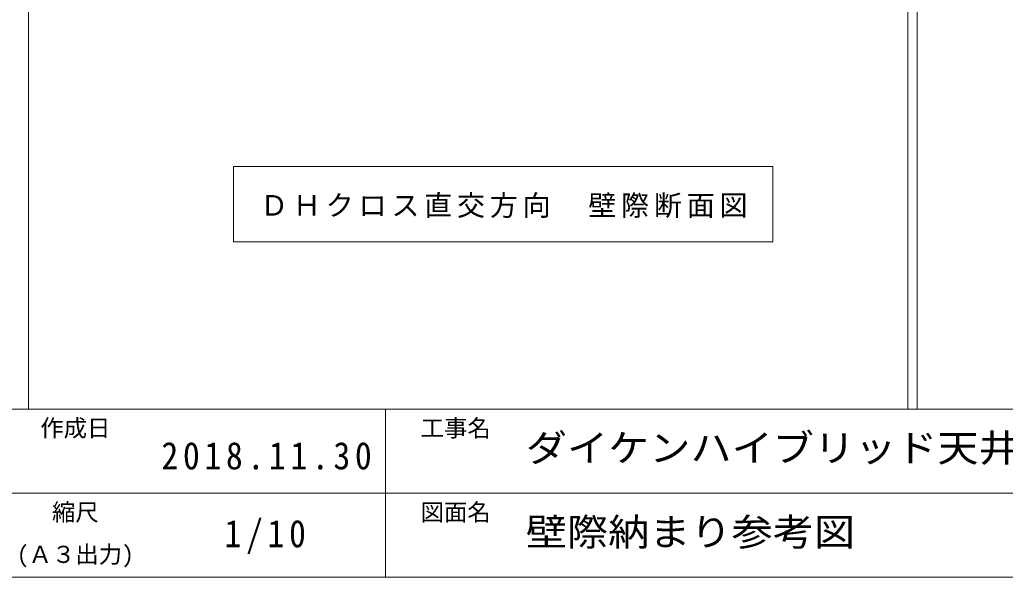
# Model space of a CAD drawing. Units: millimetres, scale not verified. Extents: x -2077 to 2023, y -1433 to 1417.
# Drawn here: x -182 to 872, y -1433 to -836 of the extents above; entities that cross this region are included whole.
import ezdxf
from ezdxf.enums import TextEntityAlignment as Align

# ---------------------------------------------------------------- set-up
doc = ezdxf.new("R2010")
doc.units = ezdxf.units.MM
doc.header["$LTSCALE"] = 10
for name, color, linetype, lineweight in [('1-2_文字', 7, 'Continuous', 9), ('F-0_図枠', 7, 'Continuous', 9), ('F-1_レイアウト', 7, 'Continuous', 9)]:
    doc.layers.add(name, color=color, linetype=linetype, lineweight=lineweight)
doc.styles.add('ＭＳ ゴシック', font='')
doc.styles.get('ＭＳ ゴシック').set_extended_font_data('MS Gothic')

msp = doc.modelspace()

# ---------------------------------------------------------------- linework, layer by layer
at = {"layer": '1-2_文字'}
for q in [(46.71, -993.19), (623.43, -1073.93)]:
    msp.add_line((46.71, -1073.93), q, dxfattribs=at)
msp.add_lwpolyline([(46.71, -993.19), (623.43, -993.19), (623.43, -1073.93)], dxfattribs=at)
at = {"layer": 'F-0_図枠'}
for p, q in [((-2077.43, -1252.82), (2022.57, -1252.82)), ((209.25, -1432.82), (209.25, -1252.82)), ((1362.57, -1342.82), (-197.43, -1342.82)), ((-56.97, -1342.82), (-57.43, -1342.82)), ((-2077.43, -1432.82), (2022.57, -1432.82))]:
    msp.add_line(p, q, dxfattribs=at)
at = {"layer": 'F-1_レイアウト'}
for p, q in [((-172.43, -1252.82), (-172.43, 1417.18)), ((767.57, -1252.82), (767.57, 1417.18)), ((777.57, -1252.82), (777.57, 1417.18))]:
    msp.add_line(p, q, dxfattribs=at)

# ---------------------------------------------------------------- texts
at = {"layer": '1-2_文字', "insert": (75.07, -1048.56), "char_height": 21.99, "attachment_point": 7, "style": 'ＭＳ ゴシック'}
msp.add_mtext('\\T1.17;ＤＨクロス直交方向\u3000壁際断面図', dxfattribs=at)
at = {"layer": 'F-0_図枠', "style": 'ＭＳ ゴシック'}
for s, p in [('作成日', (-159.93, -1287.82)), ('工事名', (246.75, -1287.82)), ('縮尺', (-147.43, -1377.82)), ('図面名', (246.75, -1377.82)), ('(Ａ３出力)', (-184.93, -1422.95))]:
    msp.add_text(s, height=18.33, dxfattribs=at).set_placement(p, align=Align.BOTTOM_LEFT)
at = {"layer": 'F-0_図枠', "style": 'ＭＳ ゴシック', "width": 1.1}
for s, p in [('ダイケンハイブリッド天井\u3000標準図〈参考図〉', (359.25, -1317.82)), ('壁際納まり参考図', (359.25, -1407.82))]:
    msp.add_text(s, height=29.33, dxfattribs=at).set_placement(p, align=Align.BOTTOM_LEFT)
at = {"layer": 'F-0_図枠', "char_height": 29.33, "attachment_point": 7, "style": 'ＭＳ ゴシック'}
for s, insert in [('\\T1.28;\\W0.9;2018.11.30', (-30.34, -1317.82)), ('\\T1.28;\\W0.9;1/10', (37.16, -1407.82))]:
    msp.add_mtext(s, dxfattribs=dict(at, insert=insert))

doc.saveas('drawing.dxf')
